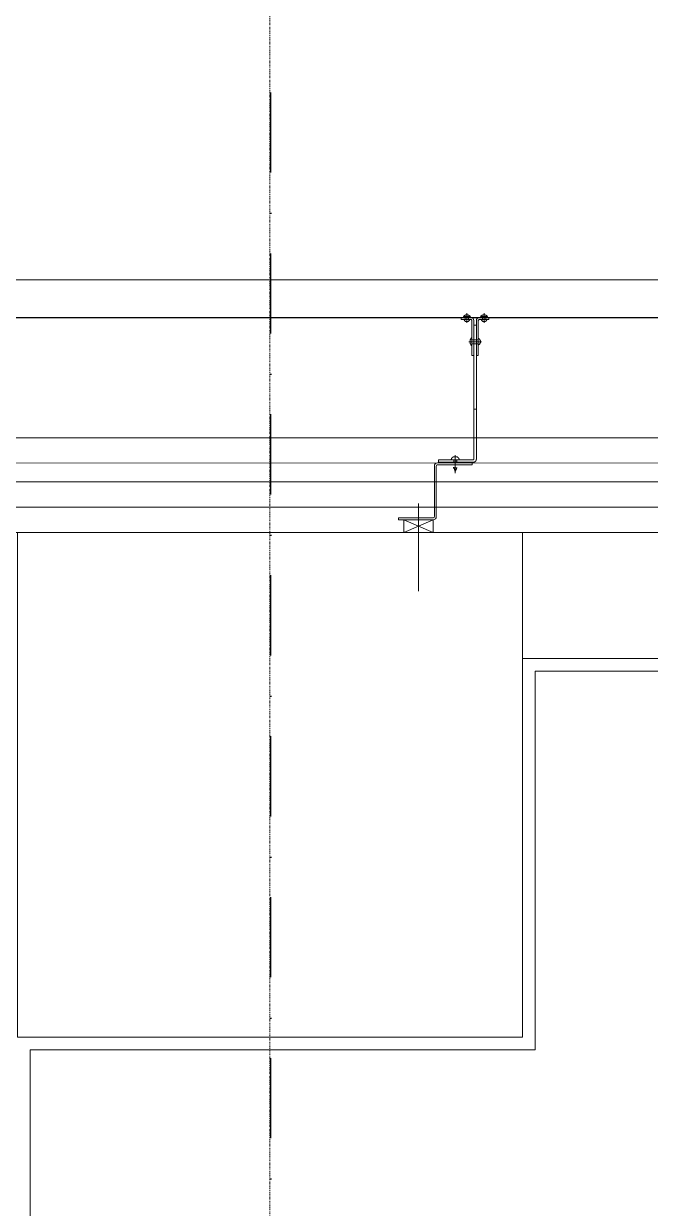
# Model space of a CAD drawing. Extents: x -1133 to 23780, y -1311 to 8245.
# Drawn here: x 1183.5 to 1282.8, y 3777.9 to 3965.6 of the extents above; entities that cross this region are included whole.
import ezdxf

# ---------------------------------------------------------------- set-up
doc = ezdxf.new("R2010")
doc.units = 0
doc.header["$MEASUREMENT"] = 0
doc.linetypes.add('DASHDOT', pattern=[25.4, 12.7, -6.35, 0, -6.35])
doc.linetypes.add('DASHDOT2', pattern=[0.5, 0.25, -0.125, 0, -0.125])
doc.layers.get('0').update_dxf_attribs({"color": 9, "lineweight": 9})
for name, color, linetype, lineweight in [('00', 9, 'Continuous', 9), ('01', 9, 'Continuous', 9), ('06D', 9, 'Continuous', 9), ('10', 9, 'Continuous', 9), ('14', 9, 'Continuous', 9), ('24', 9, 'DASHDOT2', 9), ('33', 9, 'BATTING', 9), ('35', 9, 'Continuous', 9), ('40B', 9, 'Continuous', 9), ('E-KABLO', 7, 'Continuous', 30)]:
    doc.layers.add(name, color=color, linetype=linetype, lineweight=lineweight)
doc.linetypes.add('BATTING', pattern='A,0.0001,-0.1,[134,ltypeshp.shx,S=0.1,R=0,X=-0.1,Y=0],-0.2,[134,ltypeshp.shx,S=0.1,R=180,X=0.1,Y=0],-0.1', length=0.4001)

# ---------------------------------------------------------------- blocks, each defined once
blk = doc.blocks.new('p-kolon_80x80')
blk.add_lwpolyline([(-40, -40), (40, -40), (40, 40), (-40, 40)], close=True)
blk = doc.blocks.new('p- alum kaplama profil')
at = {"lineweight": 13}
blk.add_lwpolyline([(7.12, 12.59), (7.12, 26.49)], dxfattribs=at)
at = {"lineweight": 5}
blk.add_lwpolyline([(9.44, 15.16), (4.79, 15.16), (4.79, 17.16), (9.44, 17.16)], close=True, dxfattribs=at)
for points in [[(4.79, 15.16), (9.44, 17.16)], [(9.44, 15.16), (4.79, 17.16)]]:
    blk.add_lwpolyline(points, dxfattribs=at)
at = {"lineweight": 18}
blk.add_lwpolyline([(4.09, 6.16), (-1.41, 6.16), (-1.41, 6.46), (4.09, 6.46, 0.414214), (4.29, 6.66), (4.29, 14.66, -0.414214), (4.79, 15.16), (10.29, 15.16), (10.29, 14.86), (4.79, 14.86, 0.414214), (4.59, 14.66), (4.59, 6.66, -0.414214)], format="xyb", close=True, dxfattribs=at)
blk.add_lwpolyline([(-2.06, 5.56), (-2.06, -2.34), (-2.06, -15.69), (-1.66, -15.69), (-1.66, -2.34), (-1.66, 5.56), (-1.66, 5.56), (-1.66, 5.57), (-1.66, 5.57), (-1.66, 5.58), (-1.66, 5.58), (-1.65, 5.59), (-1.65, 5.59), (-1.65, 5.59), (-1.65, 5.6), (-1.65, 5.6), (-1.64, 5.61), (-1.64, 5.61), (-1.64, 5.62), (-1.64, 5.62), (-1.63, 5.62), (-1.63, 5.63), (-1.63, 5.63), (-1.62, 5.63), (-1.62, 5.64), (-1.61, 5.64), (-1.61, 5.64), (-1.61, 5.64), (-1.6, 5.65), (-1.6, 5.65), (-1.59, 5.65), (-1.59, 5.65), (-1.58, 5.65), (-1.58, 5.65), (-1.57, 5.66), (-1.57, 5.66), (-1.56, 5.66), (-1.56, 5.66), (3.94, 5.66), (3.94, 6.06), (-1.56, 6.06), (-1.58, 6.06), (-1.61, 6.05), (-1.63, 6.05), (-1.66, 6.05), (-1.68, 6.04), (-1.7, 6.03), (-1.73, 6.03), (-1.75, 6.02), (-1.77, 6.01), (-1.79, 6), (-1.82, 5.99), (-1.84, 5.97), (-1.86, 5.96), (-1.88, 5.94), (-1.89, 5.93), (-1.91, 5.91), (-1.93, 5.89), (-1.95, 5.87), (-1.96, 5.85), (-1.97, 5.83), (-1.99, 5.81), (-2, 5.79), (-2.01, 5.77), (-2.02, 5.75), (-2.03, 5.72), (-2.04, 5.7), (-2.04, 5.68), (-2.05, 5.65), (-2.05, 5.63), (-2.06, 5.61), (-2.06, 5.58)], close=True)
blk.add_lwpolyline([(-1.66, -2.34), (-2.06, -2.34)])
for points in [[(-2.36, -10.84), (-2.36, -16.39), (-2.36, -16.39, -0.414214), (-2.51, -16.54), (-2.51, -16.54), (-4.06, -16.54), (-4.06, -16.84), (-2.51, -16.84), (-2.51, -16.84, 0.414214), (-2.06, -16.39), (-2.06, -10.84)], [(-1.36, -10.84), (-1.66, -10.84), (-1.66, -16.39, 0.414214), (-1.21, -16.84), (-1.21, -16.84), (0.34, -16.84), (0.34, -16.54), (-1.21, -16.54), (-1.21, -16.54, -0.414214), (-1.36, -16.39), (-1.36, -16.39)]]:
    blk.add_lwpolyline(points, format="xyb", close=True)
for points in [[(1.05, 6.91, -10), (1.29, 7.56, -10)], [(1.29, 4.93, -10), (1.29, 7.8, -10)], [(1.53, 6.82, -10), (1.29, 7.56, -10)], [(0.67, 5.66, -10), (1.91, 5.66, -10)], [(0.67, 5.66, -10), (0.67, 5.64, -10), (0.67, 5.62, -10), (0.67, 5.6, -10), (0.68, 5.58, -10), (0.68, 5.56, -10), (0.69, 5.54, -10), (0.69, 5.52, -10), (0.7, 5.5, -10), (0.7, 5.48, -10), (0.71, 5.46, -10), (0.72, 5.45, -10), (0.73, 5.43, -10), (0.74, 5.41, -10), (0.75, 5.4, -10), (0.76, 5.38, -10), (0.77, 5.36, -10), (0.79, 5.35, -10), (0.8, 5.33, -10), (0.81, 5.32, -10), (0.83, 5.31, -10), (0.84, 5.29, -10), (0.86, 5.28, -10), (0.87, 5.27, -10), (0.89, 5.26, -10), (0.91, 5.25, -10), (0.92, 5.24, -10), (0.94, 5.23, -10), (0.96, 5.22, -10), (0.98, 5.21, -10), (1, 5.21, -10), (1.02, 5.2, -10), (1.03, 5.2, -10)], [(0.96, 5.66, -10), (0.97, 5.66, -10), (0.97, 5.66, -10), (0.97, 5.66, -10), (0.98, 5.66, -10), (0.98, 5.66, -10), (0.99, 5.66, -10), (0.99, 5.66, -10), (1, 5.66, -10), (1, 5.67, -10), (1, 5.67, -10), (1.01, 5.67, -10), (1.01, 5.67, -10), (1.01, 5.67, -10), (1.02, 5.68, -10), (1.02, 5.68, -10), (1.02, 5.68, -10), (1.03, 5.69, -10), (1.03, 5.69, -10), (1.03, 5.69, -10), (1.04, 5.7, -10), (1.04, 5.7, -10), (1.04, 5.7, -10), (1.04, 5.71, -10), (1.04, 5.71, -10), (1.05, 5.72, -10), (1.05, 5.72, -10), (1.05, 5.72, -10), (1.05, 5.73, -10), (1.05, 5.73, -10), (1.05, 5.74, -10), (1.05, 5.74, -10), (1.05, 5.75, -10)], [(1.61, 6.87, -10), (0.98, 6.96, -10)], [(1.33, 5.85, -10), (0.98, 5.88, -10)], [(1.56, 7.05, -10), (1.02, 7.13, -10)], [(1.05, 5.83, -10), (1.05, 6.01, -10)], [(1.05, 5.75, -10), (1.05, 5.83, -10)], [(1.29, 6.16, -10), (1.29, 6.26, -10)], [(1.53, 5.75, -10), (1.53, 5.92, -10)], [(1.53, 5.75, -10), (1.53, 5.74, -10), (1.53, 5.74, -10), (1.53, 5.73, -10), (1.53, 5.73, -10), (1.53, 5.72, -10), (1.54, 5.72, -10), (1.54, 5.72, -10), (1.54, 5.71, -10), (1.54, 5.71, -10), (1.54, 5.7, -10), (1.54, 5.7, -10), (1.55, 5.7, -10), (1.55, 5.69, -10), (1.55, 5.69, -10), (1.55, 5.69, -10), (1.56, 5.68, -10), (1.56, 5.68, -10), (1.56, 5.68, -10), (1.57, 5.67, -10), (1.57, 5.67, -10), (1.58, 5.67, -10), (1.58, 5.67, -10), (1.58, 5.67, -10), (1.59, 5.66, -10), (1.59, 5.66, -10), (1.6, 5.66, -10), (1.6, 5.66, -10), (1.6, 5.66, -10), (1.61, 5.66, -10), (1.61, 5.66, -10), (1.62, 5.66, -10), (1.62, 5.66, -10)], [(1.55, 5.2, -10), (1.57, 5.2, -10), (1.59, 5.21, -10), (1.6, 5.21, -10), (1.62, 5.22, -10), (1.64, 5.23, -10), (1.66, 5.24, -10), (1.68, 5.25, -10), (1.69, 5.26, -10), (1.71, 5.27, -10), (1.73, 5.28, -10), (1.74, 5.29, -10), (1.76, 5.31, -10), (1.77, 5.32, -10), (1.78, 5.33, -10), (1.8, 5.35, -10), (1.81, 5.36, -10), (1.82, 5.38, -10), (1.83, 5.4, -10), (1.84, 5.41, -10), (1.85, 5.43, -10), (1.86, 5.45, -10), (1.87, 5.46, -10), (1.88, 5.48, -10), (1.89, 5.5, -10), (1.89, 5.52, -10), (1.9, 5.54, -10), (1.9, 5.56, -10), (1.9, 5.58, -10), (1.91, 5.6, -10), (1.91, 5.62, -10), (1.91, 5.64, -10), (1.91, 5.66, -10)], [(1.03, 5.2, -10), (1.04, 5.2, -10), (1.05, 5.19, -10), (1.05, 5.19, -10), (1.06, 5.19, -10), (1.06, 5.19, -10), (1.07, 5.19, -10), (1.07, 5.19, -10), (1.08, 5.19, -10), (1.08, 5.19, -10), (1.09, 5.19, -10), (1.09, 5.18, -10), (1.1, 5.18, -10), (1.1, 5.18, -10), (1.11, 5.18, -10), (1.11, 5.18, -10), (1.12, 5.18, -10), (1.12, 5.18, -10), (1.13, 5.18, -10), (1.13, 5.18, -10), (1.14, 5.18, -10), (1.15, 5.18, -10), (1.15, 5.18, -10), (1.16, 5.17, -10), (1.16, 5.17, -10), (1.17, 5.17, -10), (1.17, 5.17, -10), (1.18, 5.17, -10), (1.18, 5.17, -10), (1.19, 5.17, -10), (1.19, 5.17, -10), (1.2, 5.17, -10), (1.2, 5.17, -10)], [(1.2, 5.17, -10), (1.2, 5.2, -10)], [(1.38, 5.2, -10), (1.2, 5.2, -10)], [(1.38, 5.17, -10), (1.38, 5.2, -10)], [(1.38, 5.17, -10), (1.38, 5.17, -10), (1.39, 5.17, -10), (1.39, 5.17, -10), (1.4, 5.17, -10), (1.41, 5.17, -10), (1.41, 5.17, -10), (1.42, 5.17, -10), (1.42, 5.17, -10), (1.43, 5.17, -10), (1.43, 5.18, -10), (1.44, 5.18, -10), (1.44, 5.18, -10), (1.45, 5.18, -10), (1.45, 5.18, -10), (1.46, 5.18, -10), (1.46, 5.18, -10), (1.47, 5.18, -10), (1.47, 5.18, -10), (1.48, 5.18, -10), (1.48, 5.18, -10), (1.49, 5.18, -10), (1.5, 5.19, -10), (1.5, 5.19, -10), (1.51, 5.19, -10), (1.51, 5.19, -10), (1.52, 5.19, -10), (1.52, 5.19, -10), (1.53, 5.19, -10), (1.53, 5.19, -10), (1.54, 5.19, -10), (1.54, 5.2, -10), (1.55, 5.2, -10)], [(-2.86, -13.04, 0), (-0.86, -13.04, 0)], [(-2.36, -12.52, 0), (-2.4, -12.53, 0), (-2.43, -12.56, 0), (-2.47, -12.58, 0), (-2.5, -12.6, 0), (-2.53, -12.63, 0), (-2.56, -12.66, 0), (-2.59, -12.69, 0), (-2.61, -12.73, 0), (-2.63, -12.76, 0), (-2.65, -12.8, 0), (-2.67, -12.84, 0), (-2.68, -12.88, 0), (-2.69, -12.92, 0), (-2.7, -12.96, 0), (-2.71, -13, 0), (-2.71, -13.04, 0), (-2.71, -13.08, 0), (-2.7, -13.13, 0), (-2.69, -13.17, 0), (-2.68, -13.21, 0), (-2.67, -13.25, 0), (-2.65, -13.28, 0), (-2.63, -13.32, 0), (-2.61, -13.36, 0), (-2.59, -13.39, 0), (-2.56, -13.42, 0), (-2.53, -13.45, 0), (-2.5, -13.48, 0), (-2.47, -13.51, 0), (-2.43, -13.53, 0), (-2.4, -13.55, 0), (-2.36, -13.57, 0)], [(-2.36, -13.04, 0), (-2.36, -12.52, 0)], [(-2.36, -13.04, 0), (-2.36, -12.73, 0)], [(-2.36, -12.73, 0), (-2.36, -13.04, 0)], [(-1.36, -12.73, 0), (-2.36, -12.73, 0)], [(-2.36, -13.04, 0), (-2.36, -13.36, 0)], [(-2.36, -13.04, 0), (-2.36, -13.57, 0)], [(-2.36, -13.36, 0), (-2.36, -13.04, 0)], [(-1.36, -13.04, 0), (-1.36, -12.37, 0)], [(-1.36, -13.72, 0), (-1.32, -13.68, 0), (-1.29, -13.65, 0), (-1.26, -13.61, 0), (-1.23, -13.58, 0), (-1.2, -13.54, 0), (-1.18, -13.5, 0), (-1.16, -13.45, 0), (-1.14, -13.41, 0), (-1.12, -13.37, 0), (-1.1, -13.32, 0), (-1.09, -13.28, 0), (-1.08, -13.23, 0), (-1.07, -13.18, 0), (-1.06, -13.14, 0), (-1.06, -13.09, 0), (-1.06, -13.04, 0), (-1.06, -12.99, 0), (-1.06, -12.95, 0), (-1.07, -12.9, 0), (-1.08, -12.85, 0), (-1.09, -12.81, 0), (-1.1, -12.76, 0), (-1.12, -12.72, 0), (-1.14, -12.67, 0), (-1.16, -12.63, 0), (-1.18, -12.59, 0), (-1.2, -12.55, 0), (-1.23, -12.51, 0), (-1.26, -12.47, 0), (-1.29, -12.43, 0), (-1.32, -12.4, 0), (-1.36, -12.37, 0)], [(-1.36, -13.04, 0), (-1.36, -13.72, 0)], [(-1.36, -13.36, 0), (-2.36, -13.36, 0)], [(-2.85, -16.54, 0), (-2.86, -16.51, 0), (-2.87, -16.47, 0), (-2.89, -16.44, 0), (-2.91, -16.41, 0), (-2.93, -16.38, 0), (-2.96, -16.35, 0), (-2.98, -16.33, 0), (-3.01, -16.31, 0), (-3.04, -16.29, 0), (-3.07, -16.27, 0), (-3.11, -16.25, 0), (-3.14, -16.24, 0), (-3.18, -16.23, 0), (-3.21, -16.22, 0), (-3.25, -16.22, 0), (-3.29, -16.22, 0), (-3.32, -16.22, 0), (-3.36, -16.22, 0), (-3.39, -16.23, 0), (-3.43, -16.24, 0), (-3.46, -16.25, 0), (-3.5, -16.27, 0), (-3.53, -16.29, 0), (-3.56, -16.31, 0), (-3.59, -16.33, 0), (-3.61, -16.35, 0), (-3.64, -16.38, 0), (-3.66, -16.41, 0), (-3.68, -16.44, 0), (-3.7, -16.47, 0), (-3.71, -16.51, 0), (-3.73, -16.54, 0)], [(-3.29, -16.54, 0), (-3.73, -16.54, 0)], [(-3.29, -16.54, 0), (-3.55, -16.54, 0)], [(-3.55, -16.54, 0), (-3.29, -16.54, 0)], [(-3.55, -17.04, 0), (-3.55, -16.54, 0)], [(-3.29, -17.54, 0), (-3.29, -16.04, 0)], [(-3.29, -16.54, 0), (-2.85, -16.54, 0)], [(-3.29, -16.54, 0), (-3.03, -16.54, 0)], [(-3.03, -16.54, 0), (-3.29, -16.54, 0)], [(-3.03, -17.04, 0), (-3.03, -16.54, 0)], [(-1, -16.54, 0), (-0.98, -16.51, 0), (-0.97, -16.47, 0), (-0.95, -16.44, 0), (-0.93, -16.41, 0), (-0.91, -16.38, 0), (-0.88, -16.35, 0), (-0.86, -16.33, 0), (-0.83, -16.31, 0), (-0.8, -16.29, 0), (-0.77, -16.27, 0), (-0.73, -16.25, 0), (-0.7, -16.24, 0), (-0.66, -16.23, 0), (-0.63, -16.22, 0), (-0.59, -16.22, 0), (-0.56, -16.22, 0), (-0.52, -16.22, 0), (-0.48, -16.22, 0), (-0.45, -16.23, 0), (-0.41, -16.24, 0), (-0.38, -16.25, 0), (-0.34, -16.27, 0), (-0.31, -16.29, 0), (-0.28, -16.31, 0), (-0.25, -16.33, 0), (-0.23, -16.35, 0), (-0.2, -16.38, 0), (-0.18, -16.41, 0), (-0.16, -16.44, 0), (-0.14, -16.47, 0), (-0.13, -16.51, 0), (-0.12, -16.54, 0)], [(-0.56, -16.54, 0), (-1, -16.54, 0)], [(-0.56, -16.54, 0), (-0.82, -16.54, 0)], [(-0.82, -16.54, 0), (-0.56, -16.54, 0)], [(-0.82, -17.04, 0), (-0.82, -16.54, 0)], [(-0.56, -17.54, 0), (-0.56, -16.04, 0)], [(-0.56, -16.54, 0), (-0.3, -16.54, 0)], [(-0.56, -16.54, 0), (-0.12, -16.54, 0)], [(-0.3, -16.54, 0), (-0.56, -16.54, 0)], [(-0.3, -17.04, 0), (-0.3, -16.54, 0)], [(-3.84, -17.04, 0), (-3.81, -17.07, 0), (-3.78, -17.1, 0), (-3.75, -17.12, 0), (-3.72, -17.15, 0), (-3.69, -17.17, 0), (-3.66, -17.19, 0), (-3.62, -17.21, 0), (-3.59, -17.23, 0), (-3.55, -17.24, 0), (-3.52, -17.26, 0), (-3.48, -17.27, 0), (-3.44, -17.28, 0), (-3.4, -17.28, 0), (-3.36, -17.29, 0), (-3.32, -17.29, 0), (-3.29, -17.29, 0), (-3.25, -17.29, 0), (-3.21, -17.29, 0), (-3.17, -17.28, 0), (-3.13, -17.28, 0), (-3.09, -17.27, 0), (-3.06, -17.26, 0), (-3.02, -17.24, 0), (-2.98, -17.23, 0), (-2.95, -17.21, 0), (-2.91, -17.19, 0), (-2.88, -17.17, 0), (-2.85, -17.15, 0), (-2.82, -17.12, 0), (-2.79, -17.1, 0), (-2.76, -17.07, 0), (-2.73, -17.04, 0)], [(-3.29, -17.04, 0), (-3.84, -17.04, 0)], [(-3.29, -17.04, 0), (-2.73, -17.04, 0)], [(-0.56, -17.04, 0), (-1.11, -17.04, 0)], [(0, -17.04, 0), (-0.03, -17.07, 0), (-0.06, -17.1, 0), (-0.09, -17.12, 0), (-0.12, -17.15, 0), (-0.15, -17.17, 0), (-0.18, -17.19, 0), (-0.22, -17.21, 0), (-0.25, -17.23, 0), (-0.29, -17.24, 0), (-0.33, -17.26, 0), (-0.36, -17.27, 0), (-0.4, -17.28, 0), (-0.44, -17.28, 0), (-0.48, -17.29, 0), (-0.52, -17.29, 0), (-0.56, -17.29, 0), (-0.59, -17.29, 0), (-0.63, -17.29, 0), (-0.67, -17.28, 0), (-0.71, -17.28, 0), (-0.75, -17.27, 0), (-0.79, -17.26, 0), (-0.82, -17.24, 0), (-0.86, -17.23, 0), (-0.89, -17.21, 0), (-0.93, -17.19, 0), (-0.96, -17.17, 0), (-0.99, -17.15, 0), (-1.02, -17.12, 0), (-1.05, -17.1, 0), (-1.08, -17.07, 0), (-1.11, -17.04, 0)], [(-0.56, -17.04, 0), (0, -17.04, 0)]]:
    blk.add_polyline3d(points)
blk = doc.blocks.new('P-AKS_AUDI')
at = {"layer": '24'}
blk.add_lwpolyline([(-3500, 800), (-3500, 1250)], dxfattribs=at)
blk = doc.blocks.new('p-zemin kat')
at = {"layer": '00'}
blk.add_lwpolyline([(1380, 3865), (1262.5, 3865), (1262.5, 3885), (1380, 3885)], close=True, dxfattribs=at)
at = {"layer": '06D'}
for points in [[(1154.5, 3765), (1122.5, 3765), (1122.5, 3925), (2262.5, 3925), (2262.5, 3765), (2262.5, 3765)], [(1147.5, 3765.57), (1147.5, 3900), (1381.59, 3900)], [(1154.5, 3760), (1154.5, 3893), (1379.67, 3893)]]:
    blk.add_lwpolyline(points, dxfattribs=at)
at = {"layer": '10'}
for points, const_width in [([(1128.5, 3765), (1128.5, 3919), (2256.6, 3919), (2256.6, 3765)], 0.2), ([(1151.5, 3765.57), (1151.5, 3896), (1386.45, 3896)], 0.1)]:
    blk.add_lwpolyline(points, dxfattribs=dict(at, const_width=const_width))
at = {"layer": '14'}
blk.add_lwpolyline([(1184.5, 3760.39), (1184.5, 3803), (1264.5, 3803), (1264.5, 3863), (1382, 3863), (1382, 3879.3)], dxfattribs=at)
at = {"layer": '33', "ltscale": 0.4}
blk.add_lwpolyline([(1379.97, 3888.99), (1158.37, 3889), (1158.51, 3760), (1158.51, 3760)], dxfattribs=at)
at = {"layer": '40B'}
blk.add_lwpolyline([(2222.5, 2815), (2222.5, 3885), (1162.5, 3885), (1162.5, 2865), (1162.5, 2865), (1162.5, 2815), (2222.5, 2815)], close=True, dxfattribs=at)
at = {"layer": '01'}
blk.add_blockref('p-kolon_80x80', (1222.5, 3845), dxfattribs=at)
at = {"layer": '10', "rotation": 180}
blk.add_blockref('p- alum kaplama profil', (1253.14, 3902.16), dxfattribs=at)
at = {"layer": '24'}
blk.add_blockref('P-AKS_AUDI', (4722.5, 2785), dxfattribs=at)

msp = doc.modelspace()

# ---------------------------------------------------------------- linework, layer by layer
for points in [[(1122.5, 3925), (2262.5, 3925)], [(1122.63, 3925), (2262.63, 3925)], [(1130.63, 3925), (2270.63, 3925)]]:
    msp.add_lwpolyline(points)
at = {"layer": '35'}
msp.add_lwpolyline([(1184.5, 2827), (1964.5, 2827), (1964.5, 2827), (2200.5, 2827), (2200.5, 3863), (1964.5, 3863), (1964.5, 3803), (1880.5, 3803), (1880.5, 3863), (1264.5, 3863), (1264.5, 3803), (1184.5, 3803)], close=True, dxfattribs=at)
at = {"layer": 'E-KABLO', "color": 6, "linetype": 'DASHDOT'}
msp.add_line((1222.63, 3585), (1222.63, 3959.38), dxfattribs=at)

# ---------------------------------------------------------------- block references
at = {"layer": '10'}
msp.add_blockref('p-zemin kat', (0, 0), dxfattribs=at)

doc.saveas('drawing.dxf')
